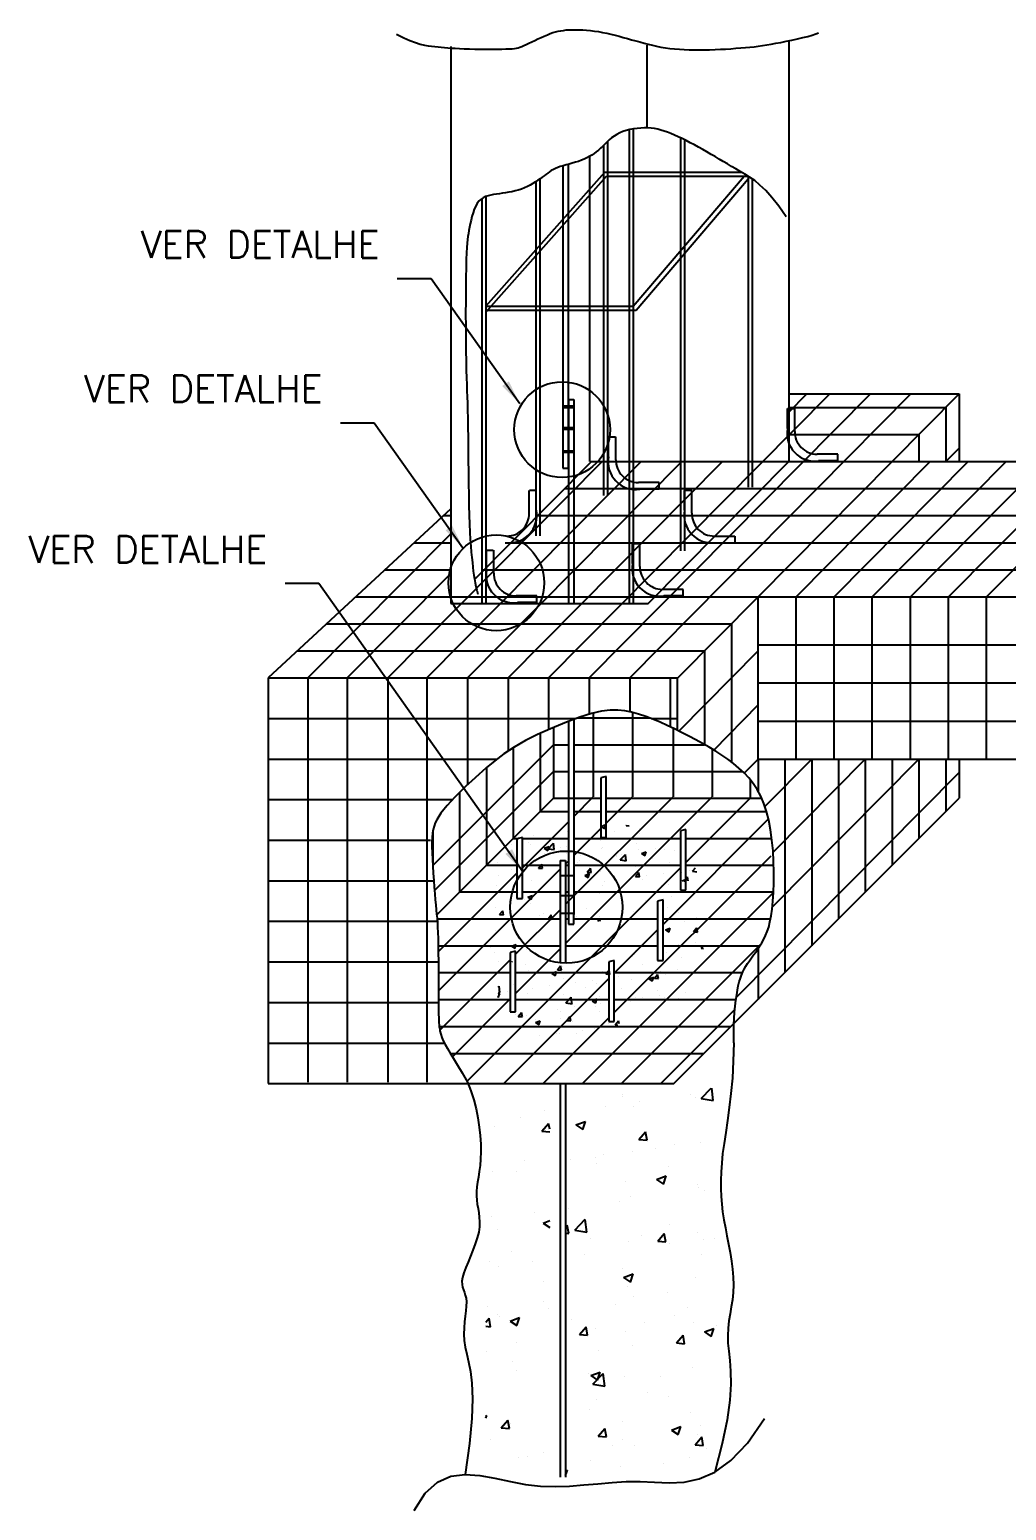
# Model space of a CAD drawing. Header units: millimetres. Extents: x -5918.4 to -5900, y -4437.1 to -4424.2.
# Drawn here: x -5918.38 to -5911.16, y -4435.2 to -4424.25 of the extents above; entities that cross this region are included whole.
import ezdxf

# ---------------------------------------------------------------- set-up
doc = ezdxf.new("R2010")
doc.units = ezdxf.units.MM
doc.header["$LTSCALE"] = 10
doc.linetypes.add('DASHED', pattern=[0.75, 0.5, -0.25])
doc.layers.add('Termotécnica', color=7, linetype='Continuous')
doc.styles.add('r80', font='romans.shx')

# ---------------------------------------------------------------- blocks, each defined once
blk = doc.blocks.new('*X1')
at = {"color": 0}
for p, q in [((2729.2, 2127.2), (2732.7, 2128.6)), ((2729.2, 2127.2), (2731.7, 2125.5)), ((2730.2, 2127.3), (2730.2, 2127.3)), ((2731.7, 2125.5), (2732.8, 2128.6)), ((2747.8, 2127.8), (2748, 2128)), ((2747.8, 2127.8), (2750, 2127.6)), ((2757.7, 2126), (2757.7, 2126)), ((2663.2, 2113.5), (2663.2, 2113.5)), ((2675.7, 2115.2), (2675.7, 2115.2)), ((2677, 2113.7), (2677, 2113.7)), ((2678.9, 2120.3), (2678.9, 2120.3)), ((2690, 2110.7), (2693.9, 2114.8)), ((2694.4, 2110), (2693.9, 2114.8)), ((2694.7, 2117.7), (2694.7, 2117.7)), ((2704.2, 2123.5), (2704.2, 2123.5)), ((2726.2, 2121.8), (2726.2, 2121.8)), ((2728.7, 2116.7), (2728.7, 2116.7)), ((2738.8, 2123.5), (2738.8, 2123.5)), ((2755.2, 2114.2), (2755.2, 2114.2)), ((2757.8, 2121.7), (2757.8, 2121.7)), ((2660.8, 2108.1), (2660.8, 2108.1)), ((2670.3, 2106.7), (2670.3, 2106.7)), ((2678.3, 2103.7), (2678.3, 2103.7)), ((2687.2, 2111.1), (2690.7, 2112.4)), ((2687.2, 2111.1), (2689.7, 2109.4)), ((2687.5, 2107), (2687.5, 2107)), ((2689.7, 2109.4), (2690.7, 2112.4)), ((2690, 2110.7), (2694.4, 2110)), ((2699.5, 2111.7), (2699.5, 2111.7)), ((2703.6, 2106.9), (2703.6, 2106.9)), ((2703.7, 2112.6), (2703.7, 2112.6)), ((2714.2, 2105.8), (2714.2, 2105.8)), ((2725.6, 2103.8), (2725.6, 2103.8)), ((2729.5, 2110.6), (2729.5, 2110.6)), ((2730.3, 2111.4), (2730.3, 2111.4)), ((2740.6, 2105.7), (2740.6, 2105.7)), ((2740.9, 2104.7), (2740.9, 2104.7)), ((2743.3, 2102.5), (2747.2, 2106.5)), ((2744.5, 2106.2), (2744.5, 2106.2)), ((2747.3, 2106.1), (2747.2, 2106.5)), ((2747.8, 2101.8), (2747.3, 2106.1)), ((2757, 2110.3), (2757, 2110.3)), ((2759.1, 2107.1), (2762.6, 2108.4)), ((2759.1, 2107.1), (2761.6, 2105.4)), ((2761.6, 2105.4), (2762.6, 2108.4)), ((2767.6, 2103.6), (2767.6, 2103.6)), ((2769.8, 2110.7), (2769.8, 2110.7)), ((2776.1, 2110.4), (2776.1, 2110.4)), ((2783.7, 2109.2), (2783.7, 2109.2)), ((2652.6, 2100.2), (2652.6, 2100.2)), ((2662.6, 2095.5), (2662.6, 2095.5)), ((2681.5, 2098), (2681.5, 2098)), ((2682.3, 2095.7), (2682.3, 2095.7)), ((2683, 2096.4), (2685.4, 2099.3)), ((2683, 2096.4), (2686, 2096.2)), ((2686, 2096.2), (2685.4, 2099.3)), ((2711.5, 2100.7), (2711.5, 2100.7)), ((2713.1, 2102.1), (2713.1, 2102.1)), ((2717.1, 2091), (2720.6, 2092.3)), ((2718.9, 2093.3), (2721.3, 2096.2)), ((2718.9, 2093.3), (2721.9, 2093)), ((2719.6, 2089.3), (2720.6, 2092.3)), ((2721.9, 2093), (2721.3, 2096.2)), ((2728.9, 2094), (2728.9, 2094)), ((2743.3, 2102.5), (2743.6, 2102.4)), ((2743.6, 2102.4), (2747.8, 2101.8)), ((2754.6, 2097.5), (2754.6, 2097.5)), ((2754.7, 2090.2), (2757.2, 2093)), ((2757.7, 2089.9), (2757.2, 2093)), ((2775.5, 2092.3), (2775.5, 2092.3)), ((2779.9, 2100.7), (2779.9, 2100.7)), ((2788.9, 2093.2), (2788.9, 2093.2)), ((2794.3, 2102.5), (2794.3, 2102.5)), ((2794.4, 2094.8), (2794.4, 2094.8)), ((2796.7, 2094.2), (2799, 2096.6)), ((2796.7, 2094.2), (2800, 2093.7)), ((2652, 2083.5), (2652, 2083.5)), ((2653.2, 2090.7), (2653.2, 2090.7)), ((2667, 2088.3), (2667, 2088.3)), ((2677.7, 2087), (2677.7, 2087)), ((2717.1, 2091), (2719.6, 2089.3)), ((2730.6, 2083.2), (2730.6, 2083.2)), ((2731.4, 2086.5), (2731.4, 2086.5)), ((2754.7, 2090.2), (2757.7, 2089.9)), ((2759.7, 2088.2), (2759.7, 2088.2)), ((2763, 2090.7), (2763, 2090.7)), ((2773.8, 2083.8), (2773.8, 2083.8)), ((2779.3, 2084.1), (2779.3, 2084.1)), ((2789.1, 2087), (2792.4, 2088.3)), ((2790.6, 2087), (2793, 2089.9)), ((2790.6, 2087), (2790.8, 2087)), ((2792, 2087), (2792.4, 2088.3)), ((2793.5, 2087), (2793, 2089.9)), ((2668.4, 2078.2), (2668.4, 2078.2)), ((2672.3, 2073.2), (2672.3, 2073.2)), ((2675.1, 2074.8), (2678.6, 2076.2)), ((2675.1, 2074.8), (2677.6, 2073.2)), ((2677.1, 2070.4), (2677.1, 2070.4)), ((2677.6, 2073.2), (2678.6, 2076.2)), ((2728.3, 2077.3), (2728.3, 2077.3)), ((2762.3, 2072.6), (2762.3, 2072.6)), ((2781.3, 2075.1), (2781.3, 2075.1)), ((2651.4, 2066.9), (2651.4, 2066.9)), ((2654.1, 2062), (2656.5, 2064.8)), ((2654.1, 2062), (2657.1, 2061.7)), ((2657.1, 2061.7), (2656.5, 2064.8)), ((2657.3, 2062.7), (2657.3, 2062.7)), ((2684, 2061.6), (2684, 2061.6)), ((2686.8, 2062.7), (2686.8, 2062.7)), ((2690, 2058.8), (2692.4, 2061.7)), ((2690, 2058.8), (2692.9, 2058.6)), ((2692.9, 2058.6), (2692.4, 2061.7)), ((2710.7, 2060.5), (2710.7, 2060.5)), ((2718.2, 2066.8), (2718.2, 2066.8)), ((2727.7, 2060.7), (2727.7, 2060.7)), ((2737.4, 2059.3), (2737.4, 2059.3)), ((2753.4, 2064.2), (2753.4, 2064.2)), ((2778.6, 2067.4), (2778.6, 2067.4)), ((2786.8, 2063.4), (2786.8, 2063.4)), ((2799.7, 2059.5), (2799.7, 2059.5)), ((2650.8, 2050.2), (2650.8, 2050.2)), ((2655.2, 2058.5), (2655.2, 2058.5)), ((2726.9, 2057), (2728.2, 2058.6)), ((2728.5, 2057), (2728.2, 2058.6)), ((2757.7, 2058.4), (2757.7, 2058.4)), ((2764, 2058.2), (2764, 2058.2)), ((2774.6, 2051.5), (2774.6, 2051.5)), ((2776.8, 2050.7), (2780.3, 2052)), ((2776.8, 2050.7), (2779.3, 2049)), ((2778, 2050.8), (2778, 2050.8)), ((2779.3, 2049), (2780.3, 2052)), ((2790.7, 2057.1), (2790.7, 2057.1)), ((2797.5, 2049.4), (2800, 2052.3)), ((2797.5, 2049.4), (2800.5, 2049.1)), ((2798.8, 2052.4), (2798.8, 2052.4)), ((2800.5, 2049.1), (2800, 2052.3)), ((2801.3, 2050.4), (2801.3, 2050.4)), ((2804, 2054.5), (2804, 2054.5)), ((2647.3, 2037.3), (2647.3, 2037.3)), ((2662.9, 2038.6), (2666.4, 2039.9)), ((2662.9, 2038.6), (2665.4, 2036.9)), ((2665.4, 2036.9), (2666.4, 2039.9)), ((2769.7, 2047.4), (2769.7, 2047.4)), ((2786.5, 2039.8), (2786.5, 2039.8)), ((2799.1, 2041.5), (2799.1, 2041.5)), ((2803.3, 2037.2), (2805, 2038.9)), ((2803.3, 2037.2), (2805, 2036.9)), ((2803.4, 2037.9), (2803.4, 2037.9)), ((2650.2, 2033.6), (2650.2, 2033.6)), ((2653, 2027.4), (2653, 2027.4)), ((2663.2, 2027), (2663.4, 2027.2)), ((2663.5, 2027), (2663.4, 2027.2)), ((2674, 2036.2), (2674, 2036.2)), ((2752.2, 2030.9), (2752.2, 2030.9)), ((2754.1, 2032.8), (2754.1, 2032.8)), ((2755, 2035.7), (2755, 2035.7)), ((2777.4, 2034.1), (2777.4, 2034.1)), ((2780.8, 2031.7), (2780.8, 2031.7)), ((2788.7, 2029.9), (2788.7, 2029.9)), ((2673, 2024.9), (2673, 2024.9)), ((2675.3, 2020.5), (2675.3, 2020.5)), ((2692.8, 2018.4), (2696.3, 2019.8)), ((2692.8, 2018.4), (2695.2, 2016.8)), ((2695.2, 2016.8), (2696.3, 2019.8)), ((2696.9, 2021.2), (2699.3, 2024.1)), ((2696.9, 2021.2), (2699.9, 2021)), ((2699.9, 2021), (2699.3, 2024.1)), ((2700.5, 2023.7), (2700.5, 2023.7)), ((2730.4, 2019.9), (2730.4, 2019.9)), ((2732.8, 2018.1), (2735.2, 2020.9)), ((2732.8, 2018.1), (2735.7, 2017.8)), ((2735.7, 2017.8), (2735.2, 2020.9)), ((2741.8, 2015.9), (2741.8, 2015.9)), ((2759.6, 2024.9), (2759.6, 2024.9)), ((2764.6, 2014.4), (2768.1, 2015.8)), ((2767.1, 2012.8), (2768.1, 2015.8)), ((2768.6, 2014.9), (2771, 2017.8)), ((2768.6, 2014.9), (2771.6, 2014.7)), ((2771.6, 2014.7), (2771, 2017.8)), ((2773.4, 2020.1), (2773.4, 2020.1)), ((2776.8, 2017.5), (2776.8, 2017.5)), ((2785.9, 2021.7), (2785.9, 2021.7)), ((2653, 2008.3), (2653.8, 2009.1)), ((2653, 2004.6), (2654.3, 2004.4)), ((2654.3, 2004.4), (2653.8, 2009.1)), ((2659.8, 2005.2), (2659.8, 2005.2)), ((2664.3, 2010.6), (2664.3, 2010.6)), ((2672.1, 2009.9), (2672.1, 2009.9)), ((2678.8, 2007.6), (2678.8, 2007.6)), ((2691, 2009.5), (2691, 2009.5)), ((2699.9, 2007), (2699.9, 2007)), ((2701.3, 2014.9), (2701.3, 2014.9)), ((2710.3, 2011.8), (2710.3, 2011.8)), ((2717.7, 2008.4), (2717.7, 2008.4)), ((2722.9, 2013.5), (2722.9, 2013.5)), ((2725.9, 2010.8), (2725.9, 2010.8)), ((2744.4, 2007.2), (2744.4, 2007.2)), ((2751.6, 2014.3), (2751.6, 2014.3)), ((2764.6, 2014.4), (2767.1, 2012.8)), ((2771.1, 2006.1), (2771.1, 2006.1)), ((2791.7, 2004.5), (2791.7, 2004.5)), ((2653, 2003.2), (2654.2, 2003.7)), ((2653, 2000.8), (2653.2, 2000.6)), ((2653.2, 2000.6), (2654.2, 2003.7)), ((2674.7, 2003.8), (2674.7, 2003.8)), ((2674.8, 2003.9), (2674.8, 2003.9)), ((2701.5, 2002.8), (2701.5, 2002.8)), ((2703.2, 1996.8), (2703.5, 1997)), ((2703.2, 1996.8), (2707.7, 1996.1)), ((2703.5, 1997), (2707.1, 2000.8)), ((2707.6, 1997), (2707.1, 2000.8)), ((2707.7, 1996.1), (2707.6, 1997)), ((2709.7, 1993.7), (2709.7, 1993.7)), ((2722.6, 1998.3), (2726.1, 1999.7)), ((2722.6, 1998.3), (2724.5, 1997)), ((2724.5, 1997), (2725.1, 1996.6)), ((2725.1, 1996.6), (2725.2, 1997)), ((2725.2, 1997), (2726.1, 1999.7)), ((2725.3, 1994.1), (2725.3, 1994.1)), ((2728.2, 2001.7), (2728.2, 2001.7)), ((2728.6, 1996.2), (2728.6, 1996.2)), ((2751, 1997.6), (2751, 1997.6)), ((2754.9, 2000.5), (2754.9, 2000.5)), ((2760.2, 2000.4), (2760.2, 2000.4)), ((2772.7, 2002), (2772.7, 2002)), ((2776.2, 2000.8), (2776.2, 2000.8)), ((2781.6, 1999.4), (2781.6, 1999.4)), ((2786.7, 2000.1), (2786.7, 2000.1)), ((2665.6, 1987.9), (2665.6, 1987.9)), ((2668, 1986.7), (2670.4, 1989.6)), ((2668, 1986.7), (2670.1, 1986.6)), ((2670.1, 1986.6), (2671, 1986.5)), ((2670.8, 1987.2), (2670.4, 1989.6)), ((2671, 1986.5), (2670.8, 1987.2)), ((2674.1, 1987.2), (2674.1, 1987.2)), ((2680.6, 1982.2), (2684.1, 1983.5)), ((2680.6, 1982.2), (2683.1, 1980.5)), ((2681, 1984.1), (2681, 1984.1)), ((2683.1, 1980.5), (2684.1, 1983.5)), ((2697.2, 1992.1), (2697.2, 1992.1)), ((2699.2, 1985), (2699.2, 1985)), ((2699.3, 1990.4), (2699.3, 1990.4)), ((2703.8, 1983.6), (2706.2, 1986.5)), ((2703.8, 1983.6), (2706.8, 1983.3)), ((2706.8, 1983.3), (2706.2, 1986.5)), ((2707.7, 1983), (2707.7, 1983)), ((2728.4, 1990), (2728.4, 1990)), ((2739.7, 1980.5), (2742.1, 1983.3)), ((2742.5, 1981.3), (2742.1, 1983.3)), ((2670, 1980), (2670, 1980)), ((2684, 1972.4), (2684, 1972.4)), ((2696.6, 1974), (2696.6, 1974)), ((2698.7, 1973.7), (2698.7, 1973.7)), ((2711.2, 1974.1), (2711.2, 1974.1)), ((2715.5, 1976.5), (2715.5, 1976.5)), ((2724.7, 1977.5), (2724.7, 1977.5)), ((2734.4, 1981.8), (2734.4, 1981.8)), ((2739.7, 1980.5), (2741.5, 1980.3))]:
    blk.add_line(p, q, dxfattribs=at)

msp = doc.modelspace()

# ---------------------------------------------------------------- linework, layer by layer
at = {"layer": 'Termotécnica', "color": 2}
for p, q in [((-5915.27, -4424.37), (-5915.27, -4428.49)), ((-5913.82, -4424.36), (-5913.82, -4424.973)), ((-5912.77, -4424.33), (-5912.77, -4427.44)), ((-5913.95, -4424.985), (-5913.95, -4428.49)), ((-5913.92, -4424.979), (-5913.92, -4428.49)), ((-5914.14, -4425.101), (-5914.14, -4427.69)), ((-5914.11, -4425.073), (-5914.11, -4427.69)), ((-5913.57, -4425.046), (-5913.57, -4428.1)), ((-5913.54, -4425.061), (-5913.54, -4428.1)), ((-5913.54, -4425.061), (-5913.54, -4428.1)), ((-5914.24, -4427.44), (-5914.24, -4425.18)), ((-5915.01, -4426.29), (-5914.13, -4425.3)), ((-5915.01, -4426.335), (-5914.117, -4425.33)), ((-5914.61, -4425.349), (-5914.61, -4427.99)), ((-5914.13, -4425.3), (-5913.119, -4425.3)), ((-5914.117, -4425.33), (-5913.07, -4425.33)), ((-5913.92, -4426.29), (-5913.1, -4425.33)), ((-5913.899, -4426.32), (-5913.07, -4425.35)), ((-5913.07, -4425.33), (-5913.07, -4427.63)), ((-5913.04, -4425.35), (-5913.04, -4427.63)), ((-5914.64, -4425.37), (-5914.64, -4427.99)), ((-5915.04, -4425.496), (-5915.04, -4428.49)), ((-5915.01, -4425.48), (-5915.01, -4428.49)), ((-5915.665, -4426.086), (-5915.415, -4426.086)), ((-5915.415, -4426.086), (-5914.76, -4427.011)), ((-5915.01, -4426.29), (-5913.92, -4426.29)), ((-5915.01, -4426.32), (-5913.95, -4426.32)), ((-5913.95, -4426.32), (-5913.899, -4426.32)), ((-5916.085, -4427.153), (-5915.835, -4427.153)), ((-5915.835, -4427.153), (-5915.18, -4428.078)), ((-5915.092, -4428.31), (-5914.23, -4427.44)), ((-5914.23, -4427.44), (-5913.59, -4427.44)), ((-5913.81, -4428.49), (-5912.77, -4427.44)), ((-5916.495, -4428.34), (-5916.245, -4428.34)), ((-5916.245, -4428.34), (-5914.737, -4430.471)), ((-5915.27, -4428.49), (-5913.81, -4428.49)), ((-5914.12, -4429.77), (-5914.16, -4429.78)), ((-5914.16, -4429.78), (-5914.16, -4430.22)), ((-5914.12, -4430.22), (-5914.12, -4429.77)), ((-5913.53, -4430.16), (-5913.57, -4430.17)), ((-5913.57, -4430.17), (-5913.57, -4430.61)), ((-5913.53, -4430.61), (-5913.53, -4430.16)), ((-5914.74, -4430.22), (-5914.78, -4430.23)), ((-5914.78, -4430.23), (-5914.78, -4430.67)), ((-5914.74, -4430.67), (-5914.74, -4430.22)), ((-5914.16, -4430.22), (-5914.12, -4430.22)), ((-5913.57, -4430.61), (-5913.53, -4430.61)), ((-5914.78, -4430.67), (-5914.74, -4430.67)), ((-5913.7, -4430.68), (-5913.74, -4430.69)), ((-5913.74, -4430.69), (-5913.74, -4431.13)), ((-5913.7, -4431.13), (-5913.7, -4430.68)), ((-5914.79, -4431.06), (-5914.83, -4431.07)), ((-5914.79, -4431.51), (-5914.79, -4431.06)), ((-5914.83, -4431.07), (-5914.83, -4431.51)), ((-5914.06, -4431.13), (-5914.1, -4431.14)), ((-5914.1, -4431.14), (-5914.1, -4431.58)), ((-5914.06, -4431.58), (-5914.06, -4431.13)), ((-5913.74, -4431.13), (-5913.7, -4431.13)), ((-5914.83, -4431.51), (-5914.79, -4431.51)), ((-5914.1, -4431.58), (-5914.06, -4431.58))]:
    msp.add_line(p, q, dxfattribs=at)
at = {"layer": 'Termotécnica', "color": 6}
for p, q in [((-5914.441, -4425.253), (-5914.441, -4427.49)), ((-5914.401, -4425.241), (-5914.401, -4427.49)), ((-5914.4, -4426.98), (-5914.4, -4428.49)), ((-5914.4, -4426.98), (-5914.36, -4426.98)), ((-5914.36, -4426.98), (-5914.36, -4428.49)), ((-5914.441, -4427.029), (-5914.36, -4427.029)), ((-5914.441, -4427.04), (-5914.36, -4427.04)), ((-5914.441, -4427.04), (-5914.36, -4427.04)), ((-5914.441, -4427.188), (-5914.36, -4427.188)), ((-5914.441, -4427.198), (-5914.36, -4427.198)), ((-5914.441, -4427.2), (-5914.36, -4427.2)), ((-5914.441, -4427.36), (-5914.36, -4427.36)), ((-5914.441, -4427.37), (-5914.36, -4427.37)), ((-5914.14, -4427.44), (-5914.08, -4427.44)), ((-5914.441, -4427.49), (-5914.401, -4427.49)), ((-5914.69, -4427.822), (-5914.69, -4427.653)), ((-5914.637, -4427.653), (-5914.687, -4427.653)), ((-5913.95, -4427.6), (-5913.95, -4427.64)), ((-5913.57, -4427.84), (-5913.51, -4427.84)), ((-5914.39, -4428.24), (-5914.33, -4428.24)), ((-5914.4, -4429.362), (-5914.4, -4430.79)), ((-5914.36, -4429.347), (-5914.36, -4430.79)), ((-5914.46, -4430.39), (-5914.46, -4431.148)), ((-5914.46, -4430.39), (-5914.42, -4430.39)), ((-5914.46, -4430.39), (-5914.46, -4430.43)), ((-5914.42, -4430.39), (-5914.42, -4431.15)), ((-5914.46, -4430.5), (-5914.36, -4430.5)), ((-5914.46, -4430.65), (-5914.36, -4430.65)), ((-5914.46, -4430.78), (-5914.36, -4430.78)), ((-5914.4, -4430.79), (-5914.4, -4430.86)), ((-5914.36, -4430.86), (-5914.36, -4430.79)), ((-5914.4, -4430.86), (-5914.36, -4430.86))]:
    msp.add_line(p, q, dxfattribs=at)
at = {"layer": 'Termotécnica', "color": 3}
for p, q in [((-5914.546, -4429.04), (-5912.466, -4426.94)), ((-5914.246, -4429.04), (-5912.166, -4426.94)), ((-5913.946, -4429.04), (-5911.866, -4426.94)), ((-5912.77, -4427.04), (-5911.609, -4427.04)), ((-5911.609, -4427.04), (-5911.609, -4427.44)), ((-5912.77, -4427.24), (-5911.807, -4427.24)), ((-5911.807, -4427.24), (-5911.807, -4427.44)), ((-5915.736, -4429.04), (-5914.151, -4427.44)), ((-5915.446, -4429.04), (-5913.861, -4427.44)), ((-5915.146, -4429.04), (-5913.561, -4427.44)), ((-5914.846, -4429.04), (-5913.261, -4427.44)), ((-5914.24, -4427.44), (-5912.006, -4427.44)), ((-5912.996, -4428.44), (-5912.006, -4427.44)), ((-5912.715, -4428.44), (-5911.724, -4427.44)), ((-5912.433, -4428.44), (-5911.443, -4427.44)), ((-5912.152, -4428.44), (-5911.161, -4427.44)), ((-5911.87, -4428.44), (-5910.88, -4427.44)), ((-5911.609, -4427.44), (-5911.51, -4427.34)), ((-5911.589, -4428.44), (-5910.598, -4427.44)), ((-5911.307, -4428.44), (-5910.317, -4427.44)), ((-5914.428, -4427.64), (-5912.204, -4427.64)), ((-5912.204, -4427.64), (-5903.726, -4427.64)), ((-5914.627, -4427.84), (-5912.402, -4427.84)), ((-5912.402, -4427.84), (-5903.78, -4427.84)), ((-5916.326, -4429.04), (-5915.27, -4427.974)), ((-5914.825, -4428.04), (-5912.6, -4428.04)), ((-5912.6, -4428.04), (-5904.085, -4428.04)), ((-5916.036, -4429.04), (-5915.27, -4428.267)), ((-5915.756, -4428.24), (-5915.27, -4428.24)), ((-5915.04, -4428.24), (-5912.798, -4428.24)), ((-5912.798, -4428.24), (-5904.283, -4428.24)), ((-5915.972, -4428.44), (-5912.996, -4428.44)), ((-5912.715, -4429.64), (-5912.715, -4428.44)), ((-5912.433, -4429.64), (-5912.433, -4428.44)), ((-5912.152, -4429.64), (-5912.152, -4428.44)), ((-5911.87, -4429.64), (-5911.87, -4428.44)), ((-5911.589, -4429.64), (-5911.589, -4428.44)), ((-5911.307, -4429.64), (-5911.307, -4428.44)), ((-5916.188, -4428.64), (-5913.194, -4428.64)), ((-5913.194, -4428.64), (-5913.194, -4429.661)), ((-5916.404, -4428.84), (-5913.392, -4428.84)), ((-5913.583, -4429.433), (-5912.996, -4428.84)), ((-5913.392, -4428.84), (-5913.392, -4429.534)), ((-5912.996, -4428.796), (-5904.834, -4428.796)), ((-5916.326, -4429.04), (-5916.326, -4432.03)), ((-5916.036, -4429.04), (-5916.036, -4432.03)), ((-5915.736, -4429.04), (-5915.736, -4432.03)), ((-5915.446, -4429.04), (-5915.446, -4432.03)), ((-5915.146, -4429.04), (-5915.146, -4429.83)), ((-5914.846, -4429.04), (-5914.846, -4429.582)), ((-5914.846, -4429.04), (-5914.846, -4429.582)), ((-5914.546, -4429.04), (-5914.546, -4429.422)), ((-5914.246, -4429.04), (-5914.246, -4429.308)), ((-5913.946, -4429.04), (-5913.946, -4429.29)), ((-5913.646, -4429.04), (-5913.646, -4429.402)), ((-5912.996, -4429.077), (-5905.076, -4429.077)), ((-5914.216, -4429.3), (-5914.216, -4429.92)), ((-5913.926, -4429.295), (-5913.926, -4429.92)), ((-5913.325, -4429.573), (-5912.996, -4429.24)), ((-5916.62, -4429.34), (-5914.343, -4429.34)), ((-5914.331, -4429.336), (-5913.799, -4429.336)), ((-5913.787, -4429.34), (-5913.596, -4429.34)), ((-5913.626, -4429.412), (-5913.626, -4429.92)), ((-5912.996, -4429.359), (-5905.076, -4429.359)), ((-5914.609, -4429.449), (-5914.609, -4430.029)), ((-5915.403, -4430.427), (-5914.51, -4429.534)), ((-5914.807, -4429.557), (-5914.807, -4430.227)), ((-5914.51, -4429.534), (-5914.4, -4429.534)), ((-5914.36, -4429.534), (-5913.392, -4429.534)), ((-5913.336, -4429.566), (-5913.336, -4429.92)), ((-5916.62, -4429.64), (-5914.926, -4429.64)), ((-5915.39, -4430.611), (-5914.51, -4429.732)), ((-5915.006, -4429.703), (-5915.006, -4430.425)), ((-5914.51, -4429.732), (-5914.4, -4429.732)), ((-5914.36, -4429.732), (-5913.112, -4429.732)), ((-5913.158, -4431.404), (-5911.51, -4429.74)), ((-5913.099, -4429.744), (-5912.996, -4429.64)), ((-5912.996, -4429.64), (-5912.996, -4429.88)), ((-5912.946, -4429.99), (-5912.6, -4429.64)), ((-5912.891, -4430.734), (-5911.807, -4429.64)), ((-5912.886, -4430.329), (-5912.204, -4429.64)), ((-5912.798, -4429.64), (-5912.798, -4431.218)), ((-5912.6, -4429.64), (-5912.6, -4431.02)), ((-5912.402, -4429.64), (-5912.402, -4430.822)), ((-5912.204, -4429.64), (-5912.204, -4430.623)), ((-5912.006, -4429.64), (-5912.006, -4430.425)), ((-5911.807, -4429.64), (-5911.807, -4430.227)), ((-5911.609, -4429.64), (-5911.609, -4430.029)), ((-5913.056, -4429.792), (-5913.056, -4429.93)), ((-5916.62, -4429.94), (-5915.257, -4429.94)), ((-5915.204, -4429.885), (-5915.204, -4430.623)), ((-5914.42, -4430.714), (-5913.626, -4429.92)), ((-5914.42, -4431.004), (-5913.336, -4429.92)), ((-5914.36, -4430.064), (-5914.216, -4429.92)), ((-5914.12, -4430.114), (-5913.926, -4429.92)), ((-5913.53, -4430.404), (-5913.056, -4429.93)), ((-5914.609, -4430.029), (-5914.4, -4430.029)), ((-5914.36, -4430.029), (-5914.16, -4430.029)), ((-5914.12, -4430.029), (-5912.933, -4430.029)), ((-5915.402, -4430.171), (-5915.402, -4430.447)), ((-5914.74, -4430.444), (-5914.4, -4430.104)), ((-5914.36, -4430.354), (-5914.16, -4430.154)), ((-5913.7, -4430.864), (-5912.919, -4430.083)), ((-5916.62, -4430.24), (-5915.42, -4430.24)), ((-5914.807, -4430.227), (-5914.769, -4430.227)), ((-5914.74, -4430.227), (-5914.4, -4430.227)), ((-5914.36, -4430.227), (-5913.57, -4430.227)), ((-5913.53, -4430.227), (-5912.895, -4430.227)), ((-5914.42, -4430.414), (-5914.4, -4430.394)), ((-5914.06, -4431.514), (-5912.901, -4430.355)), ((-5915.362, -4431.066), (-5914.78, -4430.484)), ((-5915.36, -4431.355), (-5914.46, -4430.454)), ((-5915.15, -4432.024), (-5913.57, -4430.444)), ((-5915.006, -4430.425), (-5914.78, -4430.425)), ((-5914.74, -4430.425), (-5914.46, -4430.425)), ((-5914.42, -4430.425), (-5914.4, -4430.425)), ((-5914.36, -4430.425), (-5913.57, -4430.425)), ((-5913.53, -4430.425), (-5912.881, -4430.425)), ((-5916.62, -4430.54), (-5915.395, -4430.54)), ((-5915.204, -4430.623), (-5914.78, -4430.623)), ((-5914.74, -4430.623), (-5914.46, -4430.623)), ((-5914.42, -4430.623), (-5914.4, -4430.623)), ((-5914.36, -4430.623), (-5912.883, -4430.623)), ((-5914.296, -4432.04), (-5912.883, -4430.627)), ((-5916.62, -4430.84), (-5915.37, -4430.84)), ((-5915.371, -4430.822), (-5914.46, -4430.822)), ((-5914.79, -4431.084), (-5914.46, -4430.754)), ((-5914.42, -4430.822), (-5914.4, -4430.822)), ((-5914.36, -4430.822), (-5913.74, -4430.822)), ((-5913.7, -4430.822), (-5912.904, -4430.822)), ((-5914.06, -4431.224), (-5913.74, -4430.904)), ((-5915.363, -4431.02), (-5914.46, -4431.02)), ((-5914.79, -4431.374), (-5914.46, -4431.044)), ((-5914.42, -4431.02), (-5913.74, -4431.02)), ((-5914.006, -4432.04), (-5912.976, -4431.01)), ((-5913.7, -4431.02), (-5912.982, -4431.02)), ((-5912.996, -4431.041), (-5912.996, -4431.418)), ((-5916.62, -4431.14), (-5915.361, -4431.14)), ((-5915.35, -4431.645), (-5914.83, -4431.124)), ((-5915.361, -4431.218), (-5914.83, -4431.218)), ((-5914.876, -4432.04), (-5914.1, -4431.264)), ((-5914.79, -4431.218), (-5914.1, -4431.218)), ((-5914.06, -4431.218), (-5913.111, -4431.218)), ((-5916.62, -4431.44), (-5915.36, -4431.44)), ((-5915.36, -4431.418), (-5914.83, -4431.418)), ((-5915.258, -4431.842), (-5914.83, -4431.414)), ((-5914.79, -4431.418), (-5914.1, -4431.418)), ((-5914.06, -4431.418), (-5913.16, -4431.418)), ((-5913.716, -4432.04), (-5913.168, -4431.492)), ((-5914.586, -4432.04), (-5914.1, -4431.554)), ((-5915.36, -4431.618), (-5913.198, -4431.618)), ((-5916.62, -4431.74), (-5915.317, -4431.74)), ((-5915.272, -4431.818), (-5913.398, -4431.818))]:
    msp.add_line(p, q, dxfattribs=at)
at = {"layer": 'Termotécnica', "color": 4}
for p, q in [((-5912.77, -4426.94), (-5911.51, -4426.94)), ((-5912.006, -4427.44), (-5911.51, -4426.94)), ((-5911.51, -4426.94), (-5911.51, -4427.44)), ((-5912.006, -4427.44), (-5903.726, -4427.44)), ((-5915.27, -4427.79), (-5916.62, -4429.04)), ((-5913.59, -4429.04), (-5912.996, -4428.44)), ((-5912.996, -4429.64), (-5912.996, -4428.44)), ((-5912.996, -4428.44), (-5904.481, -4428.44)), ((-5916.62, -4429.04), (-5913.59, -4429.04)), ((-5916.62, -4429.04), (-5916.62, -4432.04)), ((-5913.596, -4429.04), (-5913.596, -4429.426)), ((-5914.51, -4429.407), (-5914.51, -4429.93)), ((-5912.996, -4429.64), (-5905.076, -4429.64)), ((-5911.51, -4429.64), (-5911.51, -4429.93)), ((-5915.373, -4430.793), (-5914.51, -4429.93)), ((-5914.51, -4429.93), (-5914.16, -4429.93)), ((-5914.12, -4429.93), (-5912.97, -4429.93)), ((-5913.62, -4432.04), (-5911.51, -4429.93)), ((-5916.62, -4432.04), (-5913.62, -4432.04))]:
    msp.add_line(p, q, dxfattribs=at)
at = {"layer": 'Termotécnica', "color": 1}
for p, q in [((-5912.77, -4427.075), (-5912.636, -4426.94)), ((-5915.324, -4427.84), (-5915.27, -4427.84)), ((-5915.54, -4428.04), (-5915.27, -4428.04)), ((-5913.996, -4432.12), (-5913.996, -4432.12)), ((-5913.996, -4432.138), (-5913.996, -4432.138)), ((-5913.495, -4432.124), (-5913.495, -4432.124)), ((-5913.463, -4432.143), (-5913.463, -4432.143)), ((-5913.418, -4432.151), (-5913.345, -4432.075)), ((-5913.418, -4432.151), (-5913.329, -4432.164)), ((-5913.41, -4432.145), (-5913.41, -4432.145)), ((-5913.329, -4432.164), (-5913.339, -4432.075)), ((-5914.579, -4432.238), (-5914.579, -4432.238)), ((-5914.124, -4432.206), (-5914.124, -4432.206)), ((-5913.915, -4432.209), (-5913.915, -4432.209)), ((-5913.874, -4432.173), (-5913.874, -4432.173)), ((-5914.948, -4432.355), (-5914.948, -4432.355)), ((-5914.756, -4432.289), (-5914.756, -4432.289)), ((-5914.595, -4432.391), (-5914.547, -4432.334)), ((-5914.538, -4432.378), (-5914.547, -4432.334)), ((-5914.344, -4432.346), (-5914.274, -4432.32)), ((-5914.344, -4432.346), (-5914.294, -4432.38)), ((-5914.294, -4432.38), (-5914.274, -4432.32)), ((-5914.595, -4432.391), (-5914.538, -4432.396)), ((-5913.878, -4432.454), (-5913.829, -4432.397)), ((-5913.878, -4432.454), (-5913.818, -4432.459)), ((-5913.818, -4432.459), (-5913.829, -4432.397)), ((-5913.422, -4432.478), (-5913.422, -4432.478)), ((-5914.197, -4432.588), (-5914.197, -4432.588)), ((-5914.137, -4432.568), (-5914.137, -4432.568)), ((-5913.927, -4432.542), (-5913.927, -4432.542)), ((-5913.758, -4432.518), (-5913.758, -4432.518)), ((-5913.614, -4432.488), (-5913.614, -4432.488)), ((-5914.96, -4432.688), (-5914.96, -4432.688)), ((-5914.78, -4432.688), (-5914.78, -4432.688)), ((-5914.725, -4432.609), (-5914.725, -4432.609)), ((-5914.387, -4432.601), (-5914.387, -4432.601)), ((-5914.191, -4432.631), (-5914.191, -4432.631)), ((-5913.657, -4432.654), (-5913.657, -4432.654)), ((-5913.98, -4432.765), (-5913.98, -4432.765)), ((-5913.747, -4432.749), (-5913.677, -4432.722)), ((-5913.747, -4432.749), (-5913.697, -4432.783)), ((-5913.697, -4432.783), (-5913.677, -4432.722)), ((-5913.446, -4432.788), (-5913.446, -4432.788)), ((-5913.434, -4432.811), (-5913.434, -4432.811)), ((-5914.021, -4432.912), (-5914.021, -4432.912)), ((-5913.939, -4432.875), (-5913.939, -4432.875)), ((-5913.39, -4432.829), (-5913.39, -4432.829)), ((-5914.972, -4433.02), (-5914.972, -4433.02)), ((-5914.65, -4432.995), (-5914.65, -4432.995)), ((-5914.4, -4432.962), (-5914.4, -4432.962)), ((-5914.924, -4433.117), (-5914.924, -4433.117)), ((-5914.587, -4433.072), (-5914.538, -4433.053)), ((-5914.587, -4433.072), (-5914.538, -4433.105)), ((-5914.42, -4433.101), (-5914.408, -4433.086)), ((-5914.396, -4433.149), (-5914.408, -4433.086)), ((-5914.39, -4433.139), (-5914.39, -4433.139)), ((-5914.353, -4433.125), (-5914.275, -4433.043)), ((-5914.353, -4433.125), (-5914.264, -4433.138)), ((-5914.264, -4433.138), (-5914.275, -4433.044)), ((-5913.655, -4433.084), (-5913.655, -4433.084)), ((-5914.42, -4433.147), (-5914.396, -4433.149)), ((-5914.238, -4433.184), (-5914.238, -4433.184)), ((-5913.952, -4433.208), (-5913.952, -4433.208)), ((-5913.856, -4433.162), (-5913.856, -4433.162)), ((-5913.739, -4433.206), (-5913.691, -4433.149)), ((-5913.739, -4433.206), (-5913.679, -4433.211)), ((-5913.679, -4433.211), (-5913.691, -4433.149)), ((-5913.653, -4433.224), (-5913.653, -4433.224)), ((-5913.446, -4433.144), (-5913.446, -4433.144)), ((-5913.403, -4433.191), (-5913.403, -4433.191)), ((-5913.322, -4433.185), (-5913.322, -4433.185)), ((-5914.984, -4433.353), (-5914.984, -4433.353)), ((-5914.822, -4433.284), (-5914.822, -4433.284)), ((-5914.663, -4433.357), (-5914.663, -4433.357)), ((-5914.284, -4433.307), (-5914.284, -4433.307)), ((-5913.416, -4433.304), (-5913.416, -4433.304)), ((-5914.914, -4433.39), (-5914.914, -4433.39)), ((-5913.999, -4433.404), (-5913.999, -4433.404)), ((-5913.991, -4433.474), (-5913.921, -4433.447)), ((-5913.941, -4433.508), (-5913.921, -4433.447)), ((-5914.582, -4433.504), (-5914.582, -4433.504)), ((-5913.991, -4433.474), (-5913.941, -4433.508)), ((-5913.964, -4433.541), (-5913.964, -4433.541)), ((-5913.459, -4433.477), (-5913.459, -4433.477)), ((-5914.997, -4433.686), (-5914.997, -4433.686)), ((-5914.585, -4433.65), (-5914.585, -4433.65)), ((-5914.051, -4433.673), (-5914.051, -4433.673)), ((-5913.916, -4433.618), (-5913.916, -4433.618)), ((-5913.666, -4433.585), (-5913.666, -4433.585)), ((-5915.01, -4433.804), (-5914.986, -4433.775)), ((-5914.975, -4433.838), (-5914.986, -4433.775)), ((-5914.926, -4433.751), (-5914.926, -4433.751)), ((-5914.908, -4433.762), (-5914.908, -4433.762)), ((-5914.831, -4433.797), (-5914.761, -4433.77)), ((-5914.831, -4433.797), (-5914.781, -4433.83)), ((-5914.781, -4433.83), (-5914.761, -4433.77)), ((-5914.548, -4433.701), (-5914.548, -4433.701)), ((-5914.374, -4433.785), (-5914.374, -4433.785)), ((-5913.617, -4433.754), (-5913.617, -4433.754)), ((-5913.517, -4433.696), (-5913.517, -4433.696)), ((-5915.01, -4433.835), (-5914.975, -4433.838)), ((-5914.317, -4433.896), (-5914.269, -4433.838)), ((-5914.317, -4433.896), (-5914.258, -4433.901)), ((-5914.258, -4433.901), (-5914.269, -4433.838)), ((-5914.2, -4433.854), (-5914.2, -4433.854)), ((-5913.976, -4433.874), (-5913.976, -4433.874)), ((-5913.84, -4433.807), (-5913.84, -4433.807)), ((-5913.6, -4433.958), (-5913.552, -4433.901)), ((-5913.54, -4433.964), (-5913.552, -4433.901)), ((-5913.471, -4433.81), (-5913.471, -4433.81)), ((-5913.394, -4433.877), (-5913.324, -4433.85)), ((-5913.394, -4433.877), (-5913.344, -4433.91)), ((-5913.344, -4433.91), (-5913.324, -4433.85)), ((-5913.306, -4433.83), (-5913.306, -4433.83)), ((-5914.783, -4433.954), (-5914.783, -4433.954)), ((-5914.179, -4434.012), (-5914.179, -4434.012)), ((-5913.929, -4433.979), (-5913.929, -4433.979)), ((-5913.6, -4433.958), (-5913.54, -4433.964)), ((-5913.55, -4433.93), (-5913.55, -4433.93)), ((-5915.009, -4434.019), (-5915.009, -4434.019)), ((-5914.811, -4434.096), (-5914.811, -4434.096)), ((-5914.784, -4434.159), (-5914.784, -4434.159)), ((-5914.25, -4434.181), (-5914.25, -4434.181)), ((-5914.234, -4434.199), (-5914.164, -4434.173)), ((-5914.234, -4434.199), (-5914.184, -4434.233)), ((-5914.22, -4434.264), (-5914.142, -4434.183)), ((-5914.184, -4434.233), (-5914.164, -4434.173)), ((-5914.131, -4434.278), (-5914.142, -4434.183)), ((-5913.988, -4434.207), (-5913.988, -4434.207)), ((-5913.716, -4434.204), (-5913.716, -4434.204)), ((-5913.483, -4434.143), (-5913.483, -4434.143)), ((-5914.22, -4434.264), (-5914.131, -4434.278)), ((-5913.813, -4434.324), (-5913.813, -4434.324)), ((-5914.241, -4434.451), (-5914.241, -4434.451)), ((-5914.192, -4434.374), (-5914.192, -4434.374)), ((-5913.658, -4434.351), (-5913.658, -4434.351)), ((-5915.01, -4434.497), (-5915.004, -4434.495)), ((-5915.01, -4434.514), (-5915.004, -4434.495)), ((-5914.896, -4434.585), (-5914.848, -4434.528)), ((-5914.836, -4434.59), (-5914.848, -4434.528)), ((-5914.825, -4434.551), (-5914.825, -4434.551)), ((-5914, -4434.54), (-5914, -4434.54)), ((-5913.495, -4434.476), (-5913.495, -4434.476)), ((-5914.978, -4434.67), (-5914.978, -4434.67)), ((-5914.896, -4434.585), (-5914.836, -4434.59)), ((-5914.179, -4434.648), (-5914.13, -4434.59)), ((-5914.179, -4434.648), (-5914.119, -4434.653)), ((-5914.119, -4434.653), (-5914.13, -4434.59)), ((-5914.002, -4434.67), (-5914.002, -4434.67)), ((-5913.637, -4434.602), (-5913.567, -4434.575)), ((-5913.637, -4434.602), (-5913.587, -4434.636)), ((-5913.587, -4434.636), (-5913.567, -4434.575)), ((-5913.461, -4434.711), (-5913.413, -4434.653)), ((-5913.445, -4434.635), (-5913.445, -4434.635)), ((-5913.419, -4434.57), (-5913.419, -4434.57)), ((-5913.402, -4434.716), (-5913.413, -4434.653)), ((-5914.585, -4434.77), (-5914.585, -4434.77)), ((-5914.076, -4434.718), (-5914.076, -4434.718)), ((-5913.911, -4434.715), (-5913.911, -4434.715)), ((-5913.461, -4434.711), (-5913.402, -4434.716)), ((-5913.377, -4434.737), (-5913.377, -4434.737)), ((-5914.768, -4434.804), (-5914.768, -4434.804)), ((-5914.705, -4434.801), (-5914.705, -4434.801)), ((-5914.234, -4434.827), (-5914.234, -4434.827)), ((-5914.012, -4434.872), (-5914.012, -4434.872)), ((-5913.7, -4434.849), (-5913.7, -4434.849)), ((-5913.507, -4434.808), (-5913.507, -4434.808)), ((-5914.42, -4434.903), (-5914.407, -4434.898)), ((-5914.42, -4434.937), (-5914.407, -4434.898))]:
    msp.add_line(p, q, dxfattribs=at)
at = {"layer": 'Termotécnica', "color": 5}
for p, q in [((-5912.78, -4427.195), (-5912.78, -4427.048)), ((-5912.78, -4427.048), (-5912.729, -4427.048)), ((-5912.726, -4427.217), (-5912.726, -4427.048)), ((-5912.726, -4427.217), (-5912.726, -4427.048)), ((-5914.102, -4427.257), (-5914.052, -4427.257)), ((-5914.102, -4427.404), (-5914.102, -4427.257)), ((-5914.049, -4427.427), (-5914.049, -4427.257)), ((-5912.406, -4427.386), (-5912.56, -4427.386)), ((-5912.406, -4427.435), (-5912.55, -4427.435)), ((-5912.406, -4427.435), (-5912.406, -4427.386)), ((-5913.729, -4427.595), (-5913.882, -4427.595)), ((-5913.729, -4427.644), (-5913.872, -4427.644)), ((-5913.729, -4427.644), (-5913.729, -4427.595)), ((-5913.487, -4427.653), (-5913.541, -4427.653)), ((-5913.54, -4427.8), (-5913.54, -4427.653)), ((-5913.49, -4427.653), (-5913.487, -4427.653)), ((-5913.487, -4427.822), (-5913.487, -4427.653)), ((-5913.321, -4427.991), (-5913.168, -4427.991)), ((-5913.168, -4427.991), (-5913.168, -4428.038)), ((-5915.006, -4428.096), (-5914.955, -4428.096)), ((-5915.006, -4428.242), (-5915.006, -4428.096)), ((-5914.952, -4428.265), (-5914.952, -4428.096)), ((-5913.925, -4428.047), (-5913.874, -4428.047)), ((-5913.925, -4428.194), (-5913.925, -4428.047)), ((-5913.871, -4428.216), (-5913.871, -4428.047)), ((-5913.31, -4428.04), (-5913.167, -4428.04)), ((-5913.552, -4428.385), (-5913.705, -4428.385)), ((-5913.552, -4428.434), (-5913.552, -4428.385)), ((-5914.632, -4428.434), (-5914.786, -4428.434)), ((-5914.632, -4428.482), (-5914.776, -4428.482)), ((-5914.632, -4428.482), (-5914.632, -4428.434)), ((-5913.552, -4428.434), (-5913.695, -4428.434))]:
    msp.add_line(p, q, dxfattribs=at)
at = {"layer": 'Termotécnica', "color": 6, "linetype": 'DASHED'}
for p, q in [((-5914.46, -4432.05), (-5914.46, -4434.95)), ((-5914.42, -4432.05), (-5914.42, -4434.95))]:
    msp.add_line(p, q, dxfattribs=at)
at = {"layer": 'Termotécnica', "color": 2}
for points in [[(-5915.67, -4424.28), (-5915.618, -4424.307), (-5915.572, -4424.327), (-5915.531, -4424.342), (-5915.496, -4424.353), (-5915.465, -4424.361), (-5915.437, -4424.366), (-5915.411, -4424.369), (-5915.387, -4424.371), (-5915.363, -4424.373), (-5915.34, -4424.375), (-5915.316, -4424.378), (-5915.291, -4424.38), (-5915.265, -4424.382), (-5915.236, -4424.384), (-5915.205, -4424.385), (-5915.17, -4424.387), (-5915.132, -4424.388), (-5915.092, -4424.389), (-5915.05, -4424.389), (-5915.008, -4424.389), (-5914.967, -4424.39), (-5914.928, -4424.389), (-5914.893, -4424.389), (-5914.862, -4424.388), (-5914.837, -4424.388), (-5914.816, -4424.387), (-5914.799, -4424.385), (-5914.784, -4424.383), (-5914.771, -4424.38), (-5914.759, -4424.376), (-5914.745, -4424.37), (-5914.73, -4424.363), (-5914.713, -4424.355), (-5914.693, -4424.346), (-5914.671, -4424.336), (-5914.648, -4424.325), (-5914.625, -4424.314), (-5914.601, -4424.303), (-5914.578, -4424.293), (-5914.555, -4424.283), (-5914.534, -4424.275), (-5914.514, -4424.268), (-5914.494, -4424.262), (-5914.475, -4424.258), (-5914.456, -4424.254), (-5914.436, -4424.251), (-5914.415, -4424.248), (-5914.394, -4424.247), (-5914.37, -4424.246), (-5914.346, -4424.246), (-5914.32, -4424.246), (-5914.293, -4424.247), (-5914.265, -4424.249), (-5914.236, -4424.252), (-5914.207, -4424.256), (-5914.177, -4424.26), (-5914.147, -4424.266), (-5914.116, -4424.272), (-5914.086, -4424.279), (-5914.055, -4424.286), (-5914.024, -4424.294), (-5913.994, -4424.303), (-5913.963, -4424.311), (-5913.932, -4424.32), (-5913.901, -4424.329), (-5913.871, -4424.337), (-5913.84, -4424.346), (-5913.81, -4424.354), (-5913.778, -4424.361), (-5913.747, -4424.368), (-5913.715, -4424.375), (-5913.682, -4424.38), (-5913.649, -4424.385), (-5913.614, -4424.388), (-5913.579, -4424.391), (-5913.543, -4424.393), (-5913.507, -4424.395), (-5913.47, -4424.395), (-5913.432, -4424.395), (-5913.394, -4424.395), (-5913.355, -4424.394), (-5913.315, -4424.393), (-5913.276, -4424.391), (-5913.237, -4424.389), (-5913.199, -4424.387), (-5913.161, -4424.384), (-5913.125, -4424.381), (-5913.09, -4424.378), (-5913.057, -4424.375), (-5913.026, -4424.372), (-5912.995, -4424.368), (-5912.964, -4424.364), (-5912.932, -4424.359), (-5912.899, -4424.353), (-5912.865, -4424.347), (-5912.828, -4424.34), (-5912.788, -4424.332), (-5912.747, -4424.324), (-5912.706, -4424.314), (-5912.666, -4424.305), (-5912.629, -4424.296), (-5912.596, -4424.287), (-5912.57, -4424.278), (-5912.55, -4424.27)], [(-5912.79, -4425.63), (-5912.844, -4425.552), (-5912.894, -4425.488), (-5912.94, -4425.436), (-5912.983, -4425.395), (-5913.022, -4425.362), (-5913.06, -4425.336), (-5913.095, -4425.314), (-5913.129, -4425.294), (-5913.161, -4425.275), (-5913.193, -4425.257), (-5913.224, -4425.239), (-5913.255, -4425.221), (-5913.285, -4425.203), (-5913.315, -4425.185), (-5913.345, -4425.168), (-5913.375, -4425.15), (-5913.406, -4425.133), (-5913.437, -4425.115), (-5913.468, -4425.098), (-5913.499, -4425.082), (-5913.529, -4425.066), (-5913.559, -4425.051), (-5913.588, -4425.038), (-5913.615, -4425.025), (-5913.642, -4425.014), (-5913.667, -4425.004), (-5913.691, -4424.996), (-5913.715, -4424.989), (-5913.739, -4424.983), (-5913.763, -4424.978), (-5913.787, -4424.975), (-5913.812, -4424.973), (-5913.838, -4424.973), (-5913.865, -4424.974), (-5913.892, -4424.976), (-5913.919, -4424.979), (-5913.946, -4424.984), (-5913.972, -4424.991), (-5913.997, -4424.999), (-5914.02, -4425.008), (-5914.042, -4425.02), (-5914.062, -4425.033), (-5914.081, -4425.047), (-5914.098, -4425.061), (-5914.115, -4425.077), (-5914.131, -4425.092), (-5914.146, -4425.107), (-5914.162, -4425.122), (-5914.178, -4425.136), (-5914.194, -4425.149), (-5914.21, -4425.161), (-5914.227, -4425.173), (-5914.245, -4425.184), (-5914.264, -4425.194), (-5914.283, -4425.203), (-5914.304, -4425.212), (-5914.325, -4425.22), (-5914.348, -4425.227), (-5914.371, -4425.233), (-5914.394, -4425.24), (-5914.417, -4425.246), (-5914.439, -4425.252), (-5914.46, -4425.258), (-5914.479, -4425.265), (-5914.496, -4425.272), (-5914.511, -4425.28), (-5914.526, -4425.288), (-5914.539, -4425.297), (-5914.552, -4425.306), (-5914.566, -4425.316), (-5914.579, -4425.326), (-5914.594, -4425.337), (-5914.609, -4425.348), (-5914.626, -4425.36), (-5914.644, -4425.372), (-5914.663, -4425.384), (-5914.683, -4425.396), (-5914.703, -4425.406), (-5914.725, -4425.416), (-5914.747, -4425.425), (-5914.77, -4425.433), (-5914.793, -4425.439), (-5914.817, -4425.444), (-5914.84, -4425.448), (-5914.864, -4425.452), (-5914.887, -4425.456), (-5914.91, -4425.459), (-5914.932, -4425.462), (-5914.953, -4425.465), (-5914.974, -4425.469), (-5914.994, -4425.474), (-5915.012, -4425.48), (-5915.03, -4425.489), (-5915.046, -4425.5), (-5915.06, -4425.513), (-5915.074, -4425.53), (-5915.085, -4425.551), (-5915.096, -4425.574), (-5915.105, -4425.6), (-5915.113, -4425.627), (-5915.12, -4425.654), (-5915.125, -4425.681), (-5915.131, -4425.707), (-5915.135, -4425.732), (-5915.139, -4425.754), (-5915.143, -4425.775), (-5915.146, -4425.798), (-5915.149, -4425.825), (-5915.152, -4425.857), (-5915.154, -4425.896), (-5915.156, -4425.945), (-5915.157, -4426.005), (-5915.158, -4426.078), (-5915.159, -4426.162), (-5915.159, -4426.252), (-5915.16, -4426.347), (-5915.159, -4426.442), (-5915.159, -4426.534), (-5915.158, -4426.621), (-5915.157, -4426.698), (-5915.156, -4426.765), (-5915.154, -4426.821), (-5915.152, -4426.871), (-5915.15, -4426.917), (-5915.148, -4426.962), (-5915.147, -4427.009), (-5915.145, -4427.06), (-5915.144, -4427.118), (-5915.143, -4427.186), (-5915.142, -4427.262), (-5915.141, -4427.344), (-5915.14, -4427.429), (-5915.139, -4427.516), (-5915.138, -4427.603), (-5915.137, -4427.686), (-5915.135, -4427.765), (-5915.133, -4427.837), (-5915.131, -4427.903), (-5915.128, -4427.963), (-5915.125, -4428.017), (-5915.121, -4428.066), (-5915.118, -4428.11), (-5915.114, -4428.15), (-5915.11, -4428.187), (-5915.107, -4428.22), (-5915.103, -4428.251), (-5915.099, -4428.281), (-5915.094, -4428.308), (-5915.089, -4428.336), (-5915.084, -4428.363), (-5915.077, -4428.391), (-5915.07, -4428.42)], [(-5913.176, -4431.738), (-5913.177, -4431.696), (-5913.177, -4431.652), (-5913.175, -4431.605), (-5913.173, -4431.559), (-5913.17, -4431.512), (-5913.166, -4431.467), (-5913.161, -4431.424), (-5913.155, -4431.384), (-5913.149, -4431.348), (-5913.143, -4431.316), (-5913.136, -4431.287), (-5913.128, -4431.261), (-5913.119, -4431.237), (-5913.11, -4431.214), (-5913.099, -4431.193), (-5913.087, -4431.172), (-5913.074, -4431.151), (-5913.06, -4431.131), (-5913.045, -4431.11), (-5913.03, -4431.089), (-5913.014, -4431.067), (-5912.999, -4431.045), (-5912.983, -4431.022), (-5912.969, -4430.998), (-5912.955, -4430.973), (-5912.942, -4430.946), (-5912.93, -4430.916), (-5912.918, -4430.883), (-5912.909, -4430.844), (-5912.9, -4430.8), (-5912.893, -4430.75), (-5912.887, -4430.692), (-5912.883, -4430.626), (-5912.88, -4430.554), (-5912.88, -4430.477), (-5912.882, -4430.398), (-5912.886, -4430.318), (-5912.894, -4430.239), (-5912.904, -4430.163), (-5912.917, -4430.092), (-5912.934, -4430.027), (-5912.954, -4429.968), (-5912.977, -4429.914), (-5913.004, -4429.866), (-5913.033, -4429.821), (-5913.065, -4429.78), (-5913.1, -4429.743), (-5913.138, -4429.707), (-5913.178, -4429.674), (-5913.22, -4429.642), (-5913.264, -4429.611), (-5913.31, -4429.582), (-5913.358, -4429.553), (-5913.407, -4429.525), (-5913.458, -4429.498), (-5913.509, -4429.47), (-5913.562, -4429.443), (-5913.615, -4429.417), (-5913.668, -4429.391), (-5913.722, -4429.367), (-5913.775, -4429.345), (-5913.828, -4429.325), (-5913.881, -4429.307), (-5913.932, -4429.293), (-5913.983, -4429.283), (-5914.035, -4429.278), (-5914.092, -4429.278), (-5914.156, -4429.286), (-5914.229, -4429.303), (-5914.314, -4429.33), (-5914.414, -4429.367), (-5914.532, -4429.417)], [(-5914.532, -4429.417), (-5914.629, -4429.458), (-5914.718, -4429.503), (-5914.8, -4429.552), (-5914.876, -4429.602), (-5914.944, -4429.653), (-5915.007, -4429.704), (-5915.063, -4429.753), (-5915.115, -4429.8), (-5915.16, -4429.843), (-5915.201, -4429.883), (-5915.238, -4429.92), (-5915.269, -4429.953), (-5915.297, -4429.984), (-5915.321, -4430.013), (-5915.342, -4430.04), (-5915.359, -4430.065), (-5915.373, -4430.089), (-5915.384, -4430.112), (-5915.393, -4430.136), (-5915.4, -4430.161), (-5915.405, -4430.188), (-5915.407, -4430.218), (-5915.409, -4430.252), (-5915.409, -4430.29), (-5915.408, -4430.334), (-5915.405, -4430.382), (-5915.403, -4430.433), (-5915.399, -4430.485), (-5915.396, -4430.537), (-5915.392, -4430.588), (-5915.388, -4430.636), (-5915.384, -4430.68), (-5915.38, -4430.719), (-5915.377, -4430.754), (-5915.374, -4430.786), (-5915.371, -4430.817), (-5915.369, -4430.849), (-5915.367, -4430.884), (-5915.365, -4430.923), (-5915.364, -4430.967), (-5915.363, -4431.018), (-5915.362, -4431.074), (-5915.361, -4431.134), (-5915.361, -4431.196), (-5915.361, -4431.259), (-5915.36, -4431.32), (-5915.36, -4431.378), (-5915.36, -4431.432), (-5915.36, -4431.479), (-5915.36, -4431.521), (-5915.359, -4431.558), (-5915.357, -4431.591), (-5915.354, -4431.621), (-5915.35, -4431.649), (-5915.344, -4431.674), (-5915.335, -4431.699), (-5915.325, -4431.724), (-5915.311, -4431.751), (-5915.295, -4431.78), (-5915.274, -4431.814), (-5915.25, -4431.855), (-5915.22, -4431.903), (-5915.186, -4431.961), (-5915.146, -4432.03)], [(-5913.176, -4431.738), (-5913.18, -4431.874), (-5913.187, -4431.999), (-5913.198, -4432.113), (-5913.21, -4432.217), (-5913.223, -4432.313), (-5913.236, -4432.401), (-5913.248, -4432.482), (-5913.259, -4432.558), (-5913.266, -4432.628), (-5913.271, -4432.693), (-5913.273, -4432.756), (-5913.273, -4432.816), (-5913.27, -4432.874), (-5913.266, -4432.931), (-5913.259, -4432.988), (-5913.25, -4433.047), (-5913.239, -4433.106), (-5913.227, -4433.167), (-5913.215, -4433.228), (-5913.204, -4433.29), (-5913.193, -4433.352), (-5913.185, -4433.412), (-5913.18, -4433.471), (-5913.179, -4433.529), (-5913.181, -4433.584), (-5913.187, -4433.638), (-5913.195, -4433.69), (-5913.204, -4433.742), (-5913.212, -4433.795), (-5913.218, -4433.848), (-5913.221, -4433.902), (-5913.22, -4433.959), (-5913.214, -4434.019), (-5913.206, -4434.087), (-5913.2, -4434.166), (-5913.199, -4434.263), (-5913.206, -4434.381), (-5913.226, -4434.526), (-5913.262, -4434.702), (-5913.317, -4434.913)], [(-5915.146, -4432.03), (-5915.121, -4432.093), (-5915.1, -4432.159), (-5915.083, -4432.226), (-5915.069, -4432.294), (-5915.059, -4432.361), (-5915.052, -4432.425), (-5915.048, -4432.487), (-5915.047, -4432.545), (-5915.049, -4432.598), (-5915.053, -4432.646), (-5915.059, -4432.691), (-5915.065, -4432.731), (-5915.071, -4432.769), (-5915.076, -4432.804), (-5915.079, -4432.838), (-5915.08, -4432.87), (-5915.078, -4432.901), (-5915.074, -4432.932), (-5915.068, -4432.963), (-5915.063, -4432.995), (-5915.059, -4433.028), (-5915.057, -4433.063), (-5915.058, -4433.1), (-5915.063, -4433.139), (-5915.074, -4433.181), (-5915.089, -4433.226), (-5915.106, -4433.271), (-5915.124, -4433.316), (-5915.142, -4433.36), (-5915.159, -4433.401), (-5915.173, -4433.439), (-5915.182, -4433.473), (-5915.187, -4433.501), (-5915.186, -4433.525), (-5915.182, -4433.546), (-5915.176, -4433.566), (-5915.169, -4433.585), (-5915.163, -4433.605), (-5915.157, -4433.628), (-5915.154, -4433.654), (-5915.155, -4433.685), (-5915.158, -4433.72), (-5915.162, -4433.759), (-5915.167, -4433.802), (-5915.17, -4433.846), (-5915.172, -4433.893), (-5915.17, -4433.941), (-5915.163, -4433.99), (-5915.152, -4434.041), (-5915.138, -4434.098), (-5915.124, -4434.168), (-5915.114, -4434.256), (-5915.11, -4434.371), (-5915.115, -4434.517), (-5915.132, -4434.701), (-5915.164, -4434.93)], [(-5915.54, -4435.196), (-5915.459, -4435.069), (-5915.368, -4434.987), (-5915.269, -4434.944), (-5915.164, -4434.93), (-5915.055, -4434.937), (-5914.943, -4434.957), (-5914.829, -4434.982), (-5914.717, -4435.004), (-5914.607, -4435.017), (-5914.498, -4435.02), (-5914.392, -4435.016), (-5914.286, -4435.008), (-5914.182, -4434.999), (-5914.077, -4434.989), (-5913.973, -4434.983), (-5913.868, -4434.982), (-5913.762, -4434.987), (-5913.654, -4434.992), (-5913.544, -4434.987), (-5913.432, -4434.963), (-5913.317, -4434.913), (-5913.199, -4434.828), (-5913.076, -4434.699), (-5912.949, -4434.517)]]:
    msp.add_lwpolyline(points, dxfattribs=at)
at = {"layer": 'Termotécnica', "color": 1}
for centre, radius in [((-5914.446, -4427.204), 0.354), ((-5914.933, -4428.337), 0.354), ((-5914.415, -4430.735), 0.415)]:
    msp.add_circle(centre, radius, dxfattribs=at)
at = {"layer": 'Termotécnica', "color": 5}
for centre, radius, start, end in [((-5912.577, -4427.231), 0.206, 169.8072, 277.755), ((-5912.56, -4427.219), 0.166, 179.1629, 270), ((-5913.9, -4427.441), 0.206, 169.8072, 277.755), ((-5913.882, -4427.429), 0.166, 179.1629, 270), ((-5913.338, -4427.836), 0.206, 169.8072, 277.755), ((-5913.321, -4427.825), 0.166, 179.1629, 270), ((-5913.723, -4428.23), 0.206, 169.8072, 277.755), ((-5914.803, -4428.279), 0.206, 169.8072, 277.755), ((-5914.786, -4428.267), 0.166, 179.1629, 270), ((-5913.705, -4428.219), 0.166, 179.1629, 270)]:
    msp.add_arc(centre, radius, start, end, dxfattribs=at)
at = {"layer": 'Termotécnica', "color": 6}
for centre, radius, start, end in [((-5914.839, -4427.836), 0.206, 262.245, 10.1928), ((-5914.856, -4427.825), 0.166, 270, 0.8371)]:
    msp.add_arc(centre, radius, start, end, dxfattribs=at)
at = {"layer": 'Termotécnica', "color": 2}
for points in [[(-5914.84, -4426.847), (-5914.889, -4426.881), (-5914.76, -4427.011)], [(-5915.259, -4427.914), (-5915.308, -4427.949), (-5915.18, -4428.078)], [(-5914.816, -4430.306), (-5914.865, -4430.341), (-5914.737, -4430.471)]]:
    msp.add_solid(points, dxfattribs=at)

# ---------------------------------------------------------------- block references
at = {"layer": 'Termotécnica', "color": 1, "xscale": 0.01000000000003638, "yscale": 0.01000000000003638, "zscale": 0.01}
msp.add_blockref('*X1', (-5941.45, -4451.41), dxfattribs=at)

# ---------------------------------------------------------------- texts
at = {"layer": 'Termotécnica', "color": 2, "style": 'r80'}
for p in [(-5917.563, -4425.933), (-5917.983, -4427.001), (-5918.393, -4428.188)]:
    msp.add_text('VER DETALHE', height=0.2, dxfattribs=at).set_placement(p)

doc.saveas('drawing.dxf')
